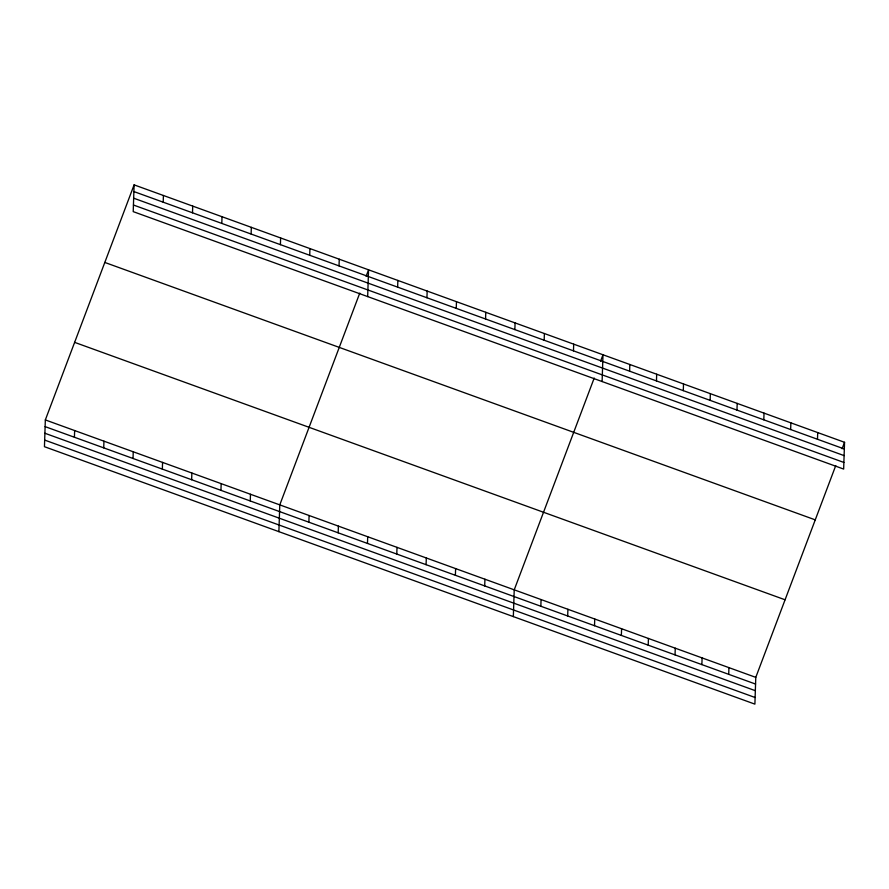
<?xml version="1.0" encoding="UTF-8"?>
<svg xmlns="http://www.w3.org/2000/svg" width="889" height="889" viewBox="0 0 889 889"><rect width="100%" height="100%" fill="white"/><g stroke="black" fill="none" stroke-linecap="round" stroke-linejoin="round"><path stroke-width="1.33" d="M134.106 184.868L133.217 211.638L843.661 469.07L844.55 442.3L134.106 184.868L45.339 419.93L44.45 446.7L754.894 704.132L755.783 677.362L835.76 465.569M74.42 437.255L74.643 430.554M103.724 447.867L103.946 441.177M133.028 458.491L133.25 451.79M163.198 202.192L163.42 195.491M162.343 469.103L162.565 462.413M192.502 212.804L192.724 206.104M191.646 479.727L191.868 473.026M221.805 223.428L222.028 216.727M220.95 490.35L221.172 483.649M251.109 234.04L251.331 227.351M250.254 500.963L250.476 494.262M280.413 244.664L280.635 237.963M278.89 531.655L279.779 504.885L359.767 293.092M309.716 255.276L309.939 248.587M308.872 522.199L309.094 515.509M339.031 265.9L339.254 259.199M338.176 532.822L338.398 526.121M367.668 296.593L368.557 269.823L366.112 276.29M367.479 543.435L367.702 536.745M397.639 287.136L397.861 280.435M396.783 554.058L397.005 547.357M426.942 297.759L427.164 291.059M426.087 564.682L426.309 557.981M456.246 308.372L456.468 301.682M455.39 575.294L455.613 568.593M485.561 318.995L485.783 312.295M484.705 585.918L484.927 579.217M514.864 329.608L515.087 322.918M513.342 616.599L514.231 589.84L594.208 378.047M544.168 340.231L544.39 333.531M540.845 606.265L541.068 599.564M573.472 350.855L573.694 344.154M567.682 615.988L567.904 609.287M602.109 381.537L602.998 354.767L600.564 361.234M594.519 625.712L594.741 619.011M629.612 371.191L629.834 364.501M621.367 635.435L621.589 628.734M656.46 380.914L656.682 374.225M648.203 645.158L648.425 638.458M683.297 390.649L683.519 383.948M675.04 654.882L675.262 648.181M710.133 400.372L710.355 393.671M701.877 664.605L702.099 657.916M736.97 410.096L737.192 403.395M728.713 674.329L728.936 667.639M763.807 419.819L764.029 413.118M790.654 429.543L790.877 422.842M817.491 439.266L817.713 432.576M842.105 448.756L844.55 442.3M133.883 191.568L844.328 448.989M133.672 198.191L844.106 455.613M133.439 205.015L843.883 462.447M104.813 262.444L815.257 519.865M74.632 342.365L785.076 599.786M45.339 419.93L755.783 677.362M45.117 426.631L755.561 684.063M44.895 433.254L755.339 690.686M44.672 440.077L755.105 697.509"/></g></svg>
